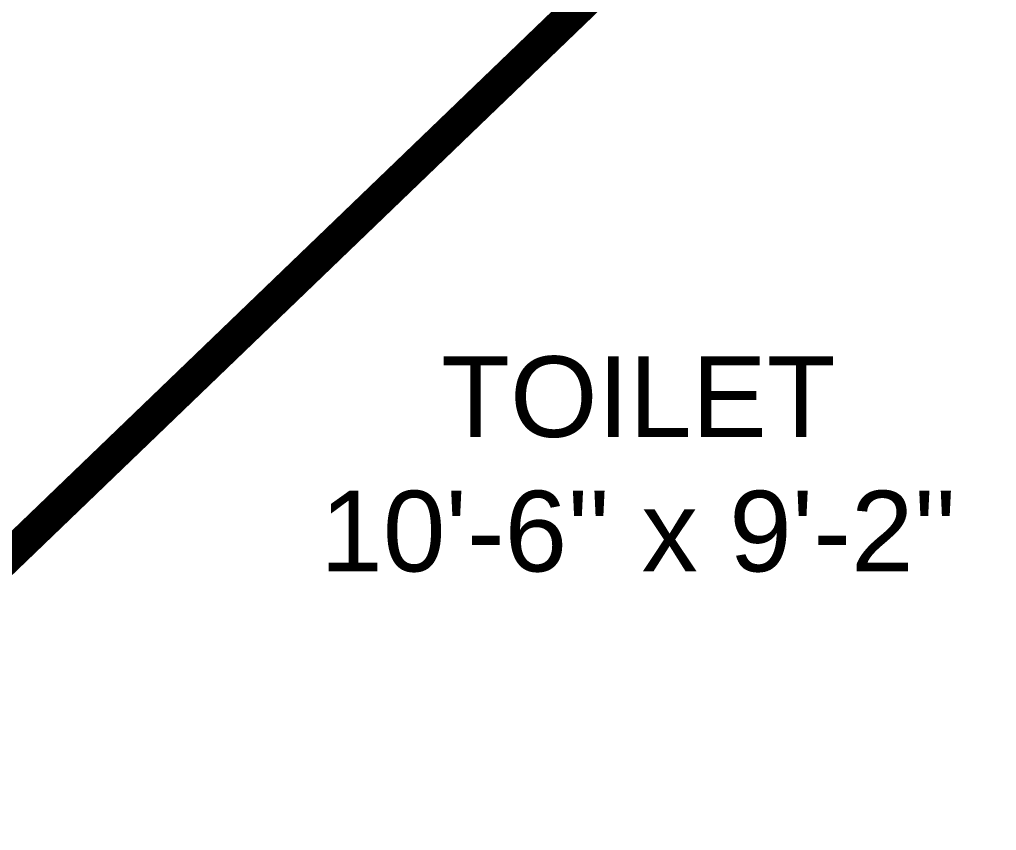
# Model space of a CAD drawing. Header units: millimetres. Extents: x -179928 to 528275, y -469666 to 511935.
# Drawn here: x 228679 to 229890, y 23136 to 24141 of the extents above; entities that cross this region are included whole.
import ezdxf

# ---------------------------------------------------------------- set-up
doc = ezdxf.new("R2010")
doc.units = ezdxf.units.MM
doc.linetypes.add('DASHED', pattern=[0.75, 0.5, -0.25])
doc.layers.add('ad-Primary Roof', color=5, linetype='Continuous')
doc.layers.add('ad-Text main', color=7, linetype='Continuous')
doc.styles.get("Standard").update_dxf_attribs({"font": 'arial.ttf'})

# ---------------------------------------------------------------- blocks, each defined once
blk = doc.blocks.new('zw$6540')
at = {"layer": 'ad-Text main', "insert": (6703.8, 1691.2), "char_height": 100, "width": 1380.84, "attachment_point": 5, "bg_fill": 2}
blk.add_mtext("TOILET\\P10'-6'' x 9'-2''", dxfattribs=at)
blk = doc.blocks.new('A$Ca594aa6c')
at = {"layer": 'ad-Primary Roof', "linetype": 'DASHED', "ltscale": 2, "const_width": 40}
blk.add_lwpolyline([(12570, -15450), (2380, -15450), (7475, -10550)], close=True, dxfattribs=at)
blk = doc.blocks.new('1625W-Roof Plan')
blk.add_blockref('A$Ca594aa6c', (0, 13620))
blk = doc.blocks.new('1625_West Villa')
at = {"layer": 'ad-Text main'}
blk.add_blockref('zw$6540', (0, 0), dxfattribs=at)
blk.add_blockref('1625W-Roof Plan', (0, 0))
blk = doc.blocks.new("All Plot's Villa Plans")
at = {"ltscale": 5}
blk.add_blockref('1625_West Villa', (222742.3, 21898.3), dxfattribs=at)

msp = doc.modelspace()

# ---------------------------------------------------------------- block references
at = {"ltscale": 5}
msp.add_blockref("All Plot's Villa Plans", (0, 0), dxfattribs=at)

doc.saveas('drawing.dxf')
